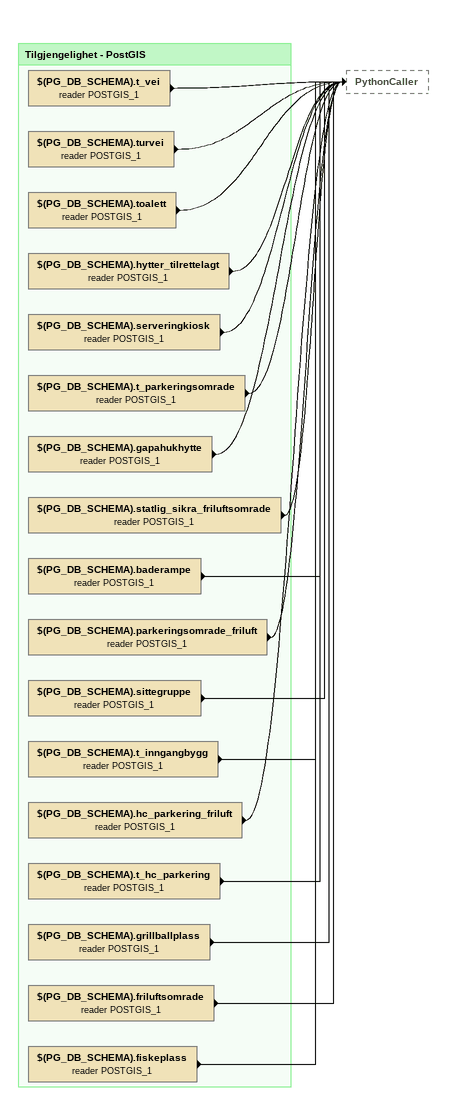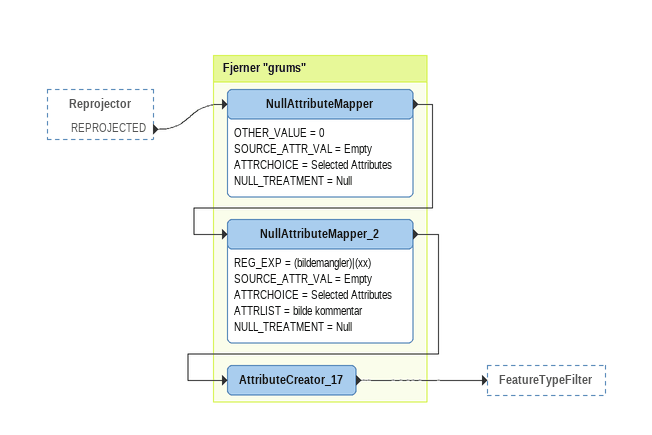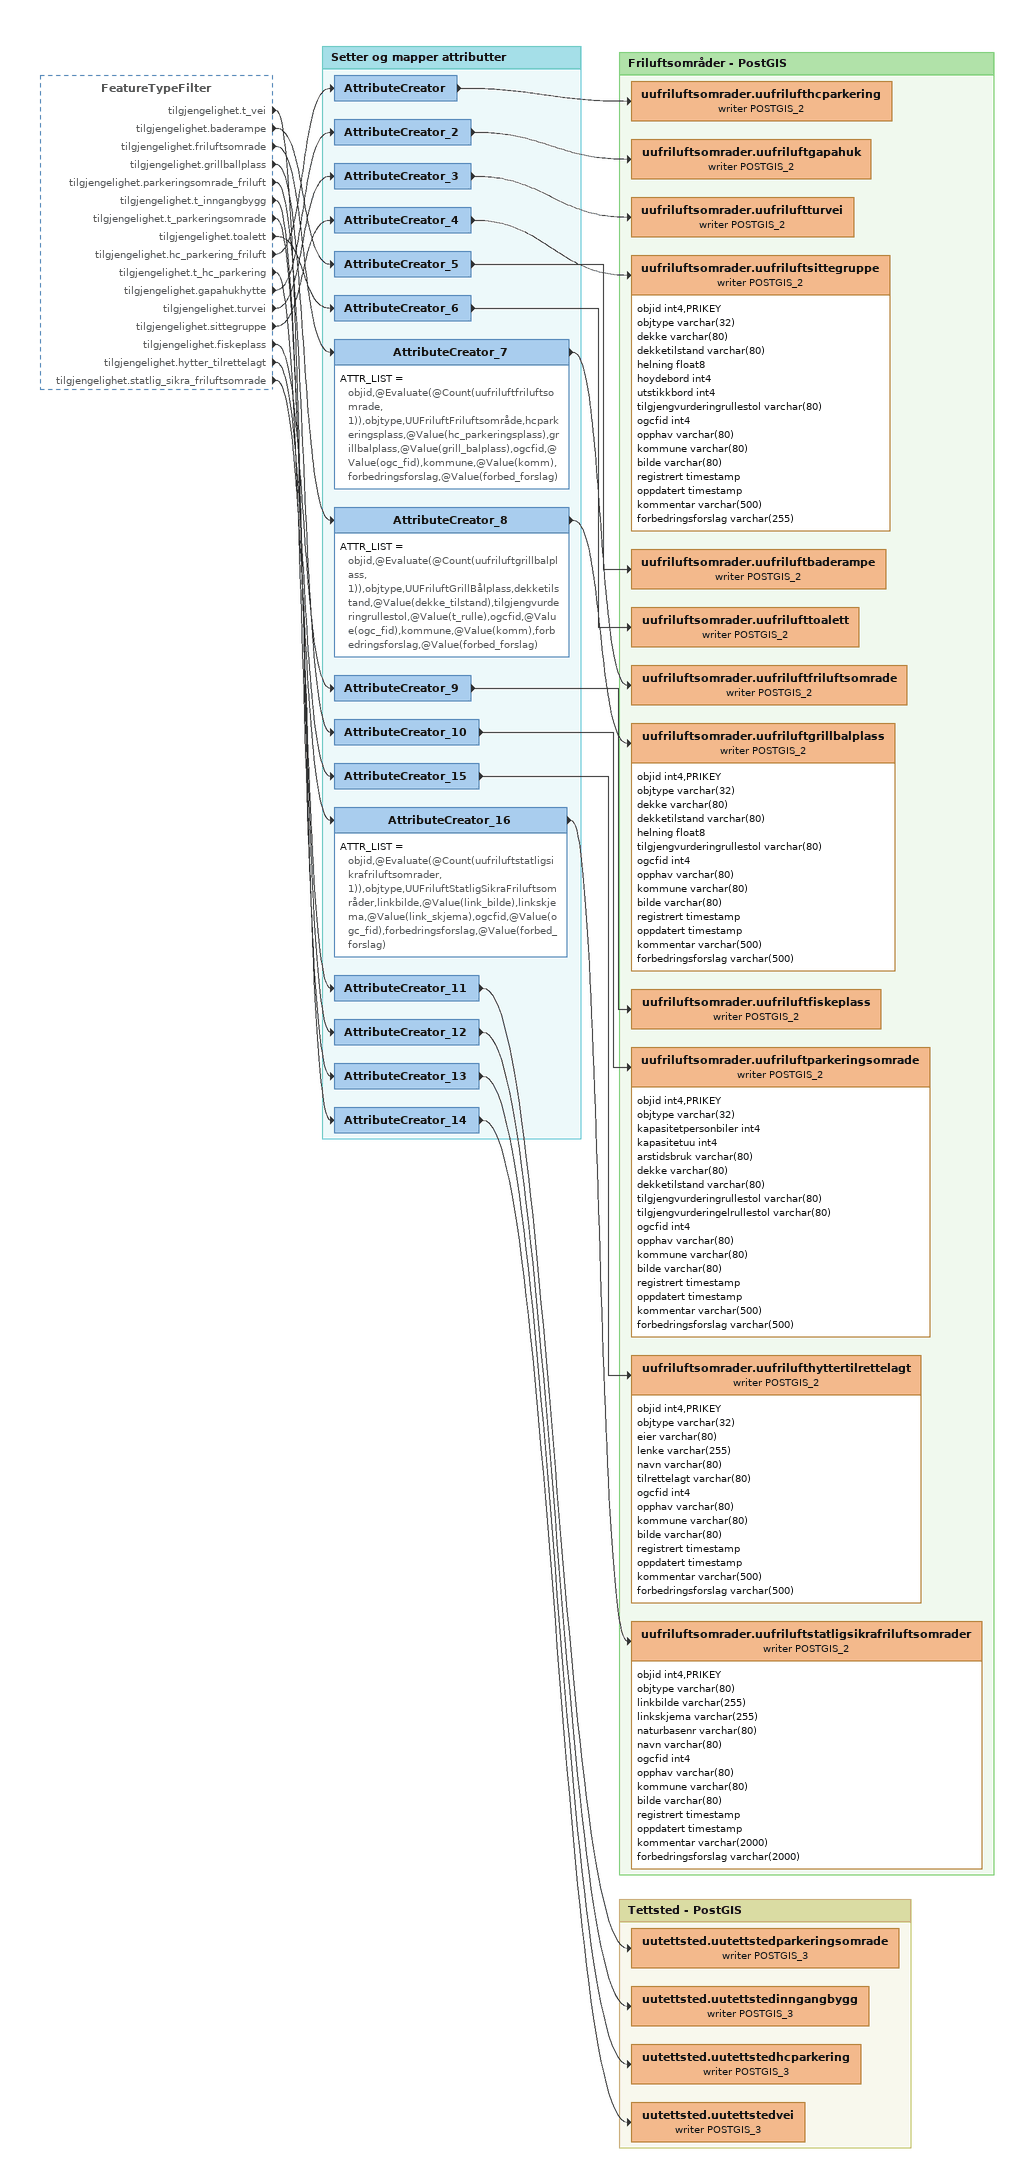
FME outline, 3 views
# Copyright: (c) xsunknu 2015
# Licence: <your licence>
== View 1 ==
Bookmark: Tilgjengelighet - PostGIS
$(PG_DB_SCHEMA).t_vei (reader POSTGIS_1)
    -> PythonCaller
$(PG_DB_SCHEMA).turvei (reader POSTGIS_1)
    -> PythonCaller
$(PG_DB_SCHEMA).toalett (reader POSTGIS_1)
    -> PythonCaller
$(PG_DB_SCHEMA).hytter_tilrettelagt (reader POSTGIS_1)
    -> PythonCaller
$(PG_DB_SCHEMA).serveringkiosk (reader POSTGIS_1)
    -> PythonCaller
$(PG_DB_SCHEMA).t_parkeringsomrade (reader POSTGIS_1)
    -> PythonCaller
$(PG_DB_SCHEMA).gapahukhytte (reader POSTGIS_1)
    -> PythonCaller
$(PG_DB_SCHEMA).statlig_sikra_friluftsomrade (reader POSTGIS_1)
    -> PythonCaller
$(PG_DB_SCHEMA).baderampe (reader POSTGIS_1)
    -> PythonCaller
$(PG_DB_SCHEMA).parkeringsomrade_friluft (reader POSTGIS_1)
    -> PythonCaller
$(PG_DB_SCHEMA).sittegruppe (reader POSTGIS_1)
    -> PythonCaller
$(PG_DB_SCHEMA).t_inngangbygg (reader POSTGIS_1)
    -> PythonCaller
$(PG_DB_SCHEMA).hc_parkering_friluft (reader POSTGIS_1)
    -> PythonCaller
$(PG_DB_SCHEMA).t_hc_parkering (reader POSTGIS_1)
    -> PythonCaller
$(PG_DB_SCHEMA).grillballplass (reader POSTGIS_1)
    -> PythonCaller
$(PG_DB_SCHEMA).friluftsomrade (reader POSTGIS_1)
    -> PythonCaller
$(PG_DB_SCHEMA).fiskeplass (reader POSTGIS_1)
    -> PythonCaller

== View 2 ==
Reprojector [outside]
    REPROJECTED -> NullAttributeMapper

Bookmark: Fjerner "grums"
NullAttributeMapper
    OTHER_VALUE = 0
    SOURCE_ATTR_VAL = Empty
    ATTRCHOICE = Selected Attributes
    NULL_TREATMENT = Null
    -> NullAttributeMapper_2
NullAttributeMapper_2
    REG_EXP = (bildemangler)|(xx)
    SOURCE_ATTR_VAL = Empty
    ATTRCHOICE = Selected Attributes
    ATTRLIST = bilde kommentar
    NULL_TREATMENT = Null
    -> AttributeCreator_17
AttributeCreator_17
    -> FeatureTypeFilter

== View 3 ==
FeatureTypeFilter [outside]
    tilgjengelighet.t_vei -> AttributeCreator_14
    tilgjengelighet.baderampe -> AttributeCreator_5
    tilgjengelighet.friluftsomrade -> AttributeCreator_7
    tilgjengelighet.grillballplass -> AttributeCreator_8
    tilgjengelighet.parkeringsomrade_friluft -> AttributeCreator_10
    tilgjengelighet.t_inngangbygg -> AttributeCreator_12
    tilgjengelighet.t_parkeringsomrade -> AttributeCreator_11
    tilgjengelighet.toalett -> AttributeCreator_6
    tilgjengelighet.hc_parkering_friluft -> AttributeCreator
    tilgjengelighet.t_hc_parkering -> AttributeCreator_13
    tilgjengelighet.gapahukhytte -> AttributeCreator_2
    tilgjengelighet.turvei -> AttributeCreator_3
    tilgjengelighet.sittegruppe -> AttributeCreator_4
    tilgjengelighet.fiskeplass -> AttributeCreator_9
    tilgjengelighet.hytter_tilrettelagt -> AttributeCreator_15
    tilgjengelighet.statlig_sikra_friluftsomrade -> AttributeCreator_16

Bookmark: Setter og mapper attributter
AttributeCreator
    -> uufriluftsomrader.uufrilufthcparkering (writer POSTGIS_2)
AttributeCreator_2
    -> uufriluftsomrader.uufriluftgapahuk (writer POSTGIS_2)
AttributeCreator_3
    -> uufriluftsomrader.uufriluftturvei (writer POSTGIS_2)
AttributeCreator_4
    -> uufriluftsomrader.uufriluftsittegruppe (writer POSTGIS_2)
AttributeCreator_5
    -> uufriluftsomrader.uufriluftbaderampe (writer POSTGIS_2)
AttributeCreator_6
    -> uufriluftsomrader.uufrilufttoalett (writer POSTGIS_2)
AttributeCreator_7
    ATTR_LIST = objid,@Evaluate(@Count(uufriluftfriluftsomrade, 1)),objtype,UUFriluftFriluftsområde,hcparkeringsplass,@Value(hc_parkeringsplass),grillbalplass,@Value(grill_balplass),ogcfid,@Value(ogc_fid),kommune,@Value(komm),forbedringsforslag,@Value(forbed_forslag)
    -> uufriluftsomrader.uufriluftfriluftsomrade (writer POSTGIS_2)
AttributeCreator_8
    ATTR_LIST = objid,@Evaluate(@Count(uufriluftgrillbalplass, 1)),objtype,UUFriluftGrillBålplass,dekketilstand,@Value(dekke_tilstand),tilgjengvurderingrullestol,@Value(t_rulle),ogcfid,@Value(ogc_fid),kommune,@Value(komm),forbedringsforslag,@Value(forbed_forslag)
    -> uufriluftsomrader.uufriluftgrillbalplass (writer POSTGIS_2)
AttributeCreator_9
    -> uufriluftsomrader.uufriluftfiskeplass (writer POSTGIS_2)
AttributeCreator_10
    -> uufriluftsomrader.uufriluftparkeringsomrade (writer POSTGIS_2)
AttributeCreator_15
    -> uufriluftsomrader.uufrilufthyttertilrettelagt (writer POSTGIS_2)
AttributeCreator_16
    ATTR_LIST = objid,@Evaluate(@Count(uufriluftstatligsikrafriluftsomrader, 1)),objtype,UUFriluftStatligSikraFriluftsområder,linkbilde,@Value(link_bilde),linkskjema,@Value(link_skjema),ogcfid,@Value(ogc_fid),forbedringsforslag,@Value(forbed_forslag)
    -> uufriluftsomrader.uufriluftstatligsikrafriluftsomrader (writer POSTGIS_2)
AttributeCreator_11
    -> uutettsted.uutettstedparkeringsomrade (writer POSTGIS_3)
AttributeCreator_12
    -> uutettsted.uutettstedinngangbygg (writer POSTGIS_3)
AttributeCreator_13
    -> uutettsted.uutettstedhcparkering (writer POSTGIS_3)
AttributeCreator_14
    -> uutettsted.uutettstedvei (writer POSTGIS_3)

Bookmark: Friluftsområder - PostGIS
uufriluftsomrader.uufrilufthcparkering (writer POSTGIS_2)
uufriluftsomrader.uufriluftgapahuk (writer POSTGIS_2)
uufriluftsomrader.uufriluftturvei (writer POSTGIS_2)
uufriluftsomrader.uufriluftsittegruppe (writer POSTGIS_2)
    attributes: objid int4,PRIKEY, objtype varchar(32), dekke varchar(80), dekketilstand varchar(80), helning float8, hoydebord int4, utstikkbord int4, tilgjengvurderingrullestol varchar(80), ogcfid int4, opphav varchar(80), kommune varchar(80), bilde varchar(80), registrert timestamp, oppdatert timestamp, kommentar varchar(500), forbedringsforslag varchar(255)
uufriluftsomrader.uufriluftbaderampe (writer POSTGIS_2)
uufriluftsomrader.uufrilufttoalett (writer POSTGIS_2)
uufriluftsomrader.uufriluftfriluftsomrade (writer POSTGIS_2)
uufriluftsomrader.uufriluftgrillbalplass (writer POSTGIS_2)
    attributes: objid int4,PRIKEY, objtype varchar(32), dekke varchar(80), dekketilstand varchar(80), helning float8, tilgjengvurderingrullestol varchar(80), ogcfid int4, opphav varchar(80), kommune varchar(80), bilde varchar(80), registrert timestamp, oppdatert timestamp, kommentar varchar(500), forbedringsforslag varchar(500)
uufriluftsomrader.uufriluftfiskeplass (writer POSTGIS_2)
uufriluftsomrader.uufriluftparkeringsomrade (writer POSTGIS_2)
    attributes: objid int4,PRIKEY, objtype varchar(32), kapasitetpersonbiler int4, kapasitetuu int4, arstidsbruk varchar(80), dekke varchar(80), dekketilstand varchar(80), tilgjengvurderingrullestol varchar(80), tilgjengvurderingelrullestol varchar(80), ogcfid int4, opphav varchar(80), kommune varchar(80), bilde varchar(80), registrert timestamp, oppdatert timestamp, kommentar varchar(500), forbedringsforslag varchar(500)
uufriluftsomrader.uufrilufthyttertilrettelagt (writer POSTGIS_2)
    attributes: objid int4,PRIKEY, objtype varchar(32), eier varchar(80), lenke varchar(255), navn varchar(80), tilrettelagt varchar(80), ogcfid int4, opphav varchar(80), kommune varchar(80), bilde varchar(80), registrert timestamp, oppdatert timestamp, kommentar varchar(500), forbedringsforslag varchar(500)
uufriluftsomrader.uufriluftstatligsikrafriluftsomrader (writer POSTGIS_2)
    attributes: objid int4,PRIKEY, objtype varchar(80), linkbilde varchar(255), linkskjema varchar(255), naturbasenr varchar(80), navn varchar(80), ogcfid int4, opphav varchar(80), kommune varchar(80), bilde varchar(80), registrert timestamp, oppdatert timestamp, kommentar varchar(2000), forbedringsforslag varchar(2000)

Bookmark: Tettsted - PostGIS
uutettsted.uutettstedparkeringsomrade (writer POSTGIS_3)
uutettsted.uutettstedinngangbygg (writer POSTGIS_3)
uutettsted.uutettstedhcparkering (writer POSTGIS_3)
uutettsted.uutettstedvei (writer POSTGIS_3)
